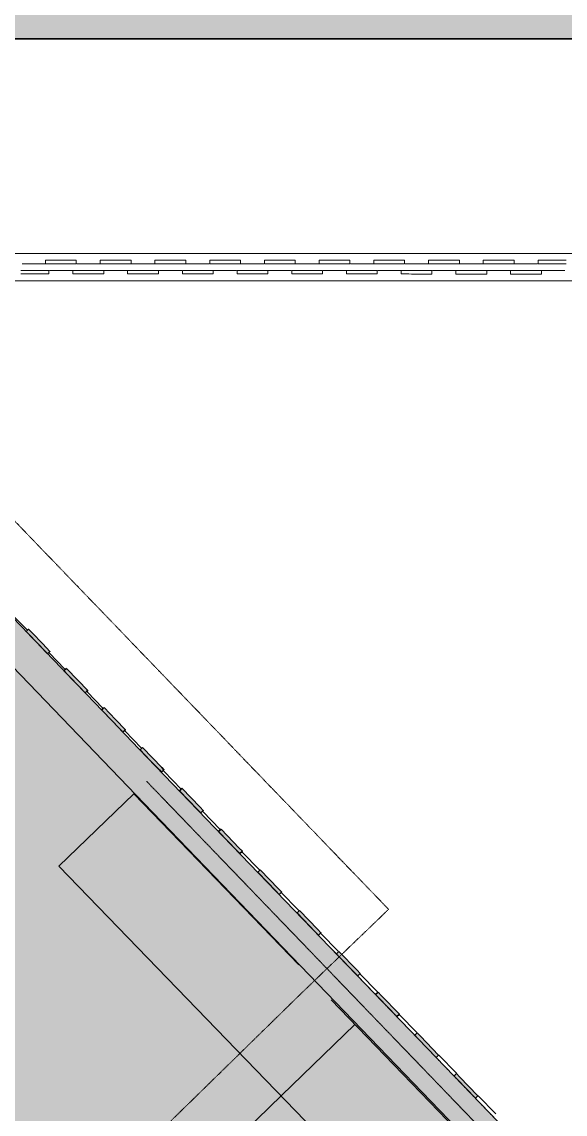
# Model space of a CAD drawing. Header units: millimetres. Extents: x -100577 to 287200, y -212120 to 238461.
# Drawn here: x 64519 to 66902, y 52191 to 56981 of the extents above; entities that cross this region are included whole.
import ezdxf

# ---------------------------------------------------------------- set-up
doc = ezdxf.new("R2010")
doc.units = ezdxf.units.MM
for name, pattern in [('DASHDOT', [3.556, 2.54, -0.508, 0, -0.508]), ('DASHED', [1.524, 1.27, -0.254]), ('PHANTOM', [6.35, 3.175, -0.635, 0.635, -0.635, 0.635, -0.635])]:
    doc.linetypes.add(name, pattern=pattern)
for name, color, linetype, lineweight in [('01_切断（構造・壁）', 7, 'Continuous', 35), ('06_部屋の色', 8, 'Continuous', 0), ('10_見えがかり', 7, 'Continuous', 13), ('11_見えがかり（家具）', 8, 'Continuous', 9), ('13_見えがかり（窓台・隠れた窓）', 7, 'DASHED', 9), ('20_上部（屋根の外形・梁）', 8, 'PHANTOM', 9), ('30_敷地・外構', 8, 'Continuous', 9), ('40_通り芯', 1, 'DASHDOT', 9), ('50_寸法', 3, 'Continuous', 9)]:
    doc.layers.add(name, color=color, linetype=linetype, lineweight=lineweight)

msp = doc.modelspace()

# ---------------------------------------------------------------- hatches: boundary and pattern name
at = {"layer": '01_切断（構造・壁）'}
for points in [[(63553.2, 55271.1), (63681.7, 55172.7), (63686.4, 55169.1), (63712.7, 55144.4), (63844.8, 55020.4), (63913.4, 54955.9), (64368.6, 54483.3), (64945.6, 53884.2), (64974.5, 53854.1), (65033.2, 53793.2), (65403, 53409.2), (66765, 51994.9), (66833.8, 51923.5), (67049.1, 51699.9), (67258.3, 51482.7), (67259, 51481.9), (67259.4, 51481.5), (67308, 51431.1), (67308, 51431.1), (67308, 51431.1), (67313.1, 51425.8), (67373.9, 51362.7), (67437.6, 51296.5), (67437.6, 51296.5), (67444.8, 51289.1), (68301.2, 52101.8), (68855.9, 52628.2), (69055.2, 52817.4), (69542.1, 53279.4), (69624.5, 53357.6), (69691.5, 53419.4), (69707.9, 53434.5), (70717.6, 54365), (70960, 54588.4), (70962.5, 54590.7), (70965.9, 54593.9), (71564.8, 55145.8), (71834.2, 55394.1), (71874.1, 55350.7), (71935.9, 55283.8), (71548.5, 54926.8), (71067.9, 54483.9), (71061.9, 54478.3), (71061.9, 54478.3), (71061.9, 54478.3), (69809.7, 53324.4), (69793.5, 53309.4), (69726.9, 53248.1), (69690.8, 53213.8), (69645.1, 53170.4), (68959, 52519.3), (68602.8, 52181.3), (68404.6, 51993.2), (67548.8, 51181), (66968.7, 50614.1), (66704.9, 50356.3), (66553.8, 50208.7), (65401.1, 49082.2), (65286.2, 48966.6), (65213.2, 48893.2), (65162.6, 48842.3), (65119.3, 48798.7), (65111.9, 48806.1), (65048.4, 48869.2), (65013, 48904.4), (65107.1, 48999.2), (65206, 49098.7), (65295.4, 49188.7), (66534.5, 50399.5), (66600.2, 50463.7), (67337.5, 51184.2), (67205.2, 51321.6), (67057.4, 51475.1), (66956.7, 51579.6), (66896.3, 51521), (66884.3, 51509.3), (66848.1, 51474.1), (66773.7, 51551.2), (66743.9, 51582), (66775, 51612.2), (66829.7, 51665.4), (66834.3, 51669.9), (66852.6, 51687.7), (66618.8, 51930.5), (66618.4, 51930.9), (65093.8, 53514), (65092.1, 53515.8), (64368.4, 54267.2), (64261.4, 54378.4), (63970.1, 54680.8), (63808, 54849.1), (63674, 54974.9), (63607.9, 55037), (63589.2, 55054.6), (63420.8, 55183.5), (63353.9, 55234.8), (63175.7, 55344.8), (63101.7, 55390.4), (62915.5, 55481), (62886.7, 55495), (62835.2, 55520), (62642.6, 55590.7), (62595.6, 55608), (62557, 55622.2), (62359.9, 55672.8), (62269.9, 55695.9), (62127.5, 55717.5), (62070, 55726.3), (62047.5, 55729.7), (61976.9, 55740.4), (61773.1, 55750.7), (61762.6, 55751.3), (61719.9, 55753.4), (61702.2, 55754.3), (61677.1, 55755.6), (61584.3, 55755.6), (61545.1, 55755.6), (61519.7, 55755.6), (61505, 55755.6), (60671.2, 55755.7), (60650.6, 55755.7), (59535.7, 55755.9), (59459.2, 55755.9), (59287.5, 55755.9), (59145.4, 55755.9), (58471.8, 55756), (58471.8, 55756), (58471.8, 55756), (58471.9, 55906), (60076.4, 55905.8), (60652, 55905.7), (61325.1, 55905.6), (61506.3, 55905.6), (61508.7, 55905.6), (61547, 55905.6), (61639.3, 55905.6), (61680.9, 55905.6), (61681.9, 55905.5), (61681.9, 55905.5), (61820.8, 55898.5), (61824.5, 55898.3), (61940.2, 55892.5), (61992, 55889.9), (62134.1, 55868.3), (62198.1, 55858.5), (62299.9, 55843.1), (62434.2, 55808.6), (62439.1, 55807.3), (62450.9, 55804.3), (62601.6, 55765.6), (62684.5, 55735.1), (62736.5, 55716), (62890.1, 55659.6), (62893.9, 55658.2), (62893.9, 55658.2), (62893.9, 55658.2), (62901.6, 55654.5), (63023.2, 55595.4), (63130.8, 55543), (63174.1, 55522), (63296.4, 55446.5), (63439.1, 55358.5), (63486.3, 55322.3)], [(64610.8, 54253.5), (64642.8, 54220.3), (64637.8, 54215.5), (64632, 54209.9), (64600, 54243.1), (64585.9, 54257.8), (64566.7, 54277.8), (64538.3, 54307.2), (64545.9, 54314.4), (64549.2, 54317.6), (64577.5, 54288.2), (64596.7, 54268.2)], [(64714.7, 54145.7), (64765.1, 54093.3), (64808.3, 54048.4), (64803.3, 54043.6), (64797.5, 54038), (64754.3, 54082.9), (64703.9, 54135.3), (64708.8, 54140.1)], [(64880.2, 53973.8), (64930.6, 53921.4), (64973.8, 53876.6), (64968.8, 53871.8), (64963, 53866.2), (64919.8, 53911), (64869.4, 53963.4), (64874.4, 53968.2)], [(65049, 53798.5), (65092.2, 53753.6), (65133.3, 53711), (65142.6, 53701.3), (65141.1, 53699.7), (65131.8, 53690.9), (65122.5, 53700.6), (65081.4, 53743.2), (65038.2, 53788.1), (65043.2, 53792.9)], [(65221.1, 53619.8), (65301, 53536.8), (65314.8, 53522.5), (65313.2, 53521), (65303.9, 53512.1), (65290.2, 53526.4), (65210.3, 53609.4), (65211.9, 53610.9)], [(65393.2, 53441.1), (65473.2, 53358), (65486.9, 53343.8), (65485.3, 53342.3), (65476.1, 53333.4), (65462.4, 53347.6), (65382.4, 53430.7), (65384, 53432.2)], [(65565.3, 53262.3), (65645.3, 53179.3), (65659, 53165.1), (65657.4, 53163.6), (65648.2, 53154.7), (65634.5, 53168.9), (65554.5, 53251.9), (65556.1, 53253.5)], [(65737.4, 53083.6), (65817.4, 53000.6), (65831.1, 52986.4), (65829.5, 52984.8), (65820.3, 52976), (65806.6, 52990.2), (65726.6, 53073.2), (65728.2, 53074.7)], [(65909.5, 52904.9), (65989.5, 52821.9), (66003.2, 52807.6), (66001.6, 52806.1), (65992.4, 52797.2), (65978.7, 52811.5), (65898.7, 52894.5), (65900.3, 52896)], [(66081.7, 52726.2), (66095.4, 52711.9), (66175.3, 52628.9), (66173.7, 52627.4), (66164.5, 52618.5), (66084.6, 52701.5), (66070.8, 52715.8), (66072.4, 52717.3)], [(66253.8, 52547.4), (66267.5, 52533.2), (66347.4, 52450.2), (66345.8, 52448.7), (66336.6, 52439.8), (66256.7, 52522.8), (66243, 52537), (66244.5, 52538.6)], [(66425.9, 52368.7), (66439.6, 52354.5), (66519.5, 52271.5), (66517.9, 52270), (66508.7, 52261.1), (66428.8, 52344.1), (66415.1, 52358.3), (66416.6, 52359.8)]]:
    msp.add_hatch(color=7, dxfattribs=at).paths.add_polyline_path(points)
at = {"layer": '06_部屋の色', "true_color": 0xf6e3a4}
h = msp.add_hatch(color=8, dxfattribs=at)
h.paths.add_polyline_path([(44177.4, 42081.2), (44516.1, 42484.9), (44856, 42887.9), (43127.9, 44348.7), (46290.4, 48988.5), (46486.8, 49276.7), (46378.3, 49373.6), (46372.4, 49378.8), (46552.4, 49642.9), (46666.6, 49540.6), (46851.1, 49811.2), (46742.8, 49908.5), (46737, 49913.7), (46917.2, 50178), (47031.1, 50075.3), (47065.3, 50125.4), (47096.3, 50171), (48311.4, 51953.7), (48204.1, 52052.4), (48198.3, 52057.7), (48379.1, 52322.9), (48484.7, 52225.4), (48492, 52218.7), (48677.3, 52490.5), (48570.2, 52589.5), (48564.4, 52594.8), (48745.3, 52860.2), (48858, 52755.7), (48877.7, 52784.5), (49516.4, 53721.7), (49545.5, 53764.2), (49641.3, 53895.5), (49655.2, 53914.6), (49660, 53920.3), (49764.5, 54045.6), (49774.9, 54058.2), (49843.4, 54136.5), (49845.5, 54138.9), (49907.4, 54248.7), (49909.2, 54251.8), (49909.2, 54251.9), (49911.5, 54255.5), (50062, 54494.7), (50064.5, 54498), (50235.1, 54718.9), (50238, 54721.9), (50429, 54925.4), (50432.2, 54928.2), (50641.8, 55112.4), (50645.2, 55114.8), (50871.6, 55278.1), (50873.4, 55279.1), (51080.1, 55399.8), (51116.2, 55420.9), (51333.5, 55521.2), (51373.4, 55539.6), (51599.3, 55618.6), (51640.8, 55633.1), (51873.2, 55690), (51915.9, 55700.5), (52152.7, 55734.8), (52195.5, 55741), (52196.3, 55741.1), (52200.5, 55741.3), (52482.9, 55754.9), (52538.6, 55754.9), (54873.8, 55754.5), (54873.9, 55903), (54873.9, 55906.5), (58469.9, 55906), (58469.8, 55759.5), (58469.8, 55754), (58509.8, 55754), (58521.4, 55754), (61629.2, 55753.6), (61669.1, 55753.6), (61671, 55753.6), (61677.1, 55753.6), (61679, 55753.5), (61681, 55753.4), (61681.5, 55753.3), (61976.7, 55738.5), (61981, 55737.8), (62269.5, 55693.9), (62273.6, 55692.9), (62556.4, 55620.2), (62560.3, 55618.8), (62834.4, 55518.2), (62838, 55516.4), (63100.7, 55388.7), (63104.1, 55386.6), (63352.8, 55233.1), (63355.8, 55230.8), (63587.9, 55053.1), (63588.7, 55052.3), (63800.4, 54853.6), (63806.6, 54847.7), (63827.7, 54825.8), (63832.7, 54820.5), (63876.8, 54774.8), (64047.5, 54597.6), (66483.2, 52068.4), (66802.3, 51737.1), (66836.9, 51701.1), (66849.8, 51687.7), (66847.6, 51685.6), (66741.1, 51582.1), (66843.2, 51476.3), (66846.7, 51472.7), (66760.5, 51389), (66251.5, 50899.2), (66199.2, 50847.7), (66099.9, 50949.6), (66093.1, 50956.5), (66089.5, 50953), (66089.4, 50952.8), (66088.7, 50952.1), (66085.5, 50949), (65798.8, 50666.6), (65457.1, 50334.7), (65455.7, 50333.3), (65449.7, 50327.5), (64959, 49839.6), (64948.4, 49829), (64514.9, 49402), (64619.1, 49297.4), (64622.1, 49294.3), (64558.2, 49231.4), (64209.6, 48880), (63858.6, 48530.9), (63374.6, 48038.3), (63209.4, 47871.8), (63101.2, 47978.5), (62757.4, 47631.8), (62751.2, 47625.4), (62569.8, 47438.2), (62674.8, 47335.4), (62678.4, 47331.9), (62526.4, 47175.2), (62186.8, 46829.4), (61698.6, 46321.1), (61217.9, 45825.1), (60870.4, 45458.4), (60798.3, 45383.3), (60693.2, 45483.3), (60688.2, 45488.1), (60476.6, 45267.7), (60583.2, 45166.4), (60586.9, 45163), (60534.7, 45108.7), (60052.5, 44594.7), (59577.6, 44093.2), (59351.3, 43848.7), (59245.2, 43947.7), (59240.1, 43952.5), (59127.1, 43830.4), (59123.3, 43826.3), (58798.2, 43479.6), (58793.4, 43474.5), (58791.1, 43472.1), (58786.7, 43467.3), (58785.4, 43465.8), (58328.3, 42967.2), (58324.2, 42962.6), (57843.8, 42443.3), (57833.4, 42432.1), (57526.4, 42092.4), (57519.7, 42085.1), (57178.2, 41712.2), (56717.9, 41198.3), (56709.1, 41188.4), (56708.9, 41188.2), (56707.9, 41187.1), (56250, 40680.5), (56244.5, 40674.4), (55927.7, 40316), (55923, 40310.6), (55590.5, 39939.1), (55585.5, 39933.5), (55128.5, 39411.1), (55121.6, 39403.3), (54664.1, 38885.3), (54492.8, 38686.8), (54605.6, 38588.5), (54607.4, 38587), (54461.8, 38418.2), (54129.2, 38037.8), (53671.3, 37502), (53220.2, 36979.1), (52907.7, 36608.5), (52646.1, 36302.3), (51656.5, 37138.8), (51347.2, 37400.2), (51845.2, 37987.1), (52358.5, 38587.4), (52860.8, 39170.5), (53365.4, 39751.7), (50500.3, 42248), (49986.6, 41656.2), (49475, 41062.4), (48965.7, 40466.8), (48445.3, 39853.7), (48405.3, 39806.3), (50696.8, 37870.2), (50245.1, 37333.6), (49756.1, 36748.6), (49431.2, 36357.7), (48949, 35773.6), (48946.5, 35772), (48943.2, 35772.2), (43003.2, 40658.3), (43001.4, 40661.7), (43002.5, 40665.4), (43671, 41474)])
h.paths.add_polyline_path([(59417.2, 48399.8), (59346.9, 48477.5), (59271.8, 48550.4), (59192, 48618.2), (59108, 48680.7), (59020, 48737.5), (58928.6, 48788.5), (58834, 48833.3), (58736.6, 48871.9), (58637, 48904.1), (58535.4, 48929.6), (58432.5, 48948.5), (58328.5, 48960.5), (58223.9, 48965.8), (58119.2, 48964.2), (58014.9, 48955.8), (57911.3, 48940.5), (57808.9, 48918.5), (57708.2, 48889.9), (57609.6, 48854.7), (57513.5, 48813.2), (57420.3, 48765.4), (57330.4, 48711.7), (57244.3, 48652.2), (57162.2, 48587.2), (57084.5, 48517), (57011.6, 48441.8), (56943.8, 48362.1), (56881.3, 48278), (56824.5, 48190.1), (56773.6, 48098.7), (56728.7, 48004), (56690.1, 47906.7), (56658, 47807.1), (56632.4, 47705.5), (56613.6, 47602.6), (56601.5, 47498.5), (56596.2, 47393.9), (56597.8, 47289.3), (56606.3, 47184.9), (56621.5, 47081.3), (56643.5, 46978.9), (56672.1, 46878.3), (56707.3, 46779.6), (56748.9, 46683.5), (56796.6, 46590.4), (56850.3, 46500.5), (56909.8, 46414.3), (56974.8, 46332.3), (57045, 46254.6), (57120.2, 46181.7), (57199.9, 46113.9), (57284, 46051.4), (57371.9, 45994.6), (57463.4, 45943.6), (57558, 45898.7), (57655.3, 45860.2), (57754.9, 45828), (57856.5, 45802.5), (57959.5, 45783.6), (58063.5, 45771.5), (58168.1, 45766.3), (58272.8, 45767.9), (58377.1, 45776.3), (58480.7, 45791.6), (58583, 45813.6), (58683.7, 45842.2), (58782.4, 45877.4), (58878.5, 45918.9), (58971.7, 45966.6), (59061.5, 46020.4), (59147.7, 46079.9), (59229.8, 46144.9), (59307.4, 46215.1), (59380.3, 46290.2), (59448.1, 46370), (59510.6, 46454.1), (59567.4, 46542), (59618.4, 46633.4), (59663.3, 46728.1), (59701.9, 46825.4), (59734, 46925), (59759.5, 47026.6), (59778.4, 47129.5), (59790.5, 47233.5), (59795.7, 47338.1), (59794.1, 47442.8), (59785.7, 47547.1), (59770.4, 47650.8), (59748.4, 47753.1), (59719.8, 47853.8), (59684.6, 47952.5), (59643.1, 48048.6), (59595.4, 48141.7), (59541.6, 48231.6), (59482.1, 48317.8)], flags=0)
at = {"layer": '30_敷地・外構'}
msp.add_hatch(color=8, dxfattribs=at).paths.add_polyline_path([(203769.5, 214442.2), (243429.9, 177722.4), (287200.4, 133010.5), (281793.1, -51921.2), (240885.5, -149400.6), (236609.7, -153248.5), (133667.7, -201676.7), (129226.2, -203199.9), (92493.3, -208828.8), (80788.6, -210334.9), (60527.7, -212120.5), (29239.6, -207578.6), (4133.8, -203331.5), (-18461.2, -198214.2), (-25999.5, -196278.4), (-94563.8, -156949.3), (-100576.7, -152008.9), (-15558.2, -27276.9), (128293.3, -27285.8), (128295.1, 900.2), (83295.1, 903), (83298.1, 56905.6), (50292.3, 56910.4), (20297, 12903.7), (20297.7, 906.9), (3652.8, 907.9), (165570.8, 238460.5)])
h = msp.add_hatch(color=8, dxfattribs=at)
h.paths.add_polyline_path([(70281.8, 69207.8), (73677.5, 71131.7), (76317.4, 70450.3), (93200.2, 82501.8), (103770.8, 90730.6), (105767.7, 92615), (106777, 92003.9), (118469.6, 107201.5), (129043.6, 119707.7), (151078.7, 145305.3), (166376.8, 164634), (171338.8, 170679.3), (187221.6, 191433.9), (198287.1, 205505.8), (198077.8, 207155.4), (198176.7, 210842.5), (200714.4, 210456.7), (204131.2, 206946.8), (209555.7, 200562), (211125.9, 198648.5), (212482.5, 197237.2), (214840.2, 195221.2), (221884.4, 189362.5), (224837.6, 186553.4), (231278.8, 180241.4), (233222.4, 178925.4), (234262.7, 178289.6), (238252.8, 175499.1), (239941, 174138.4), (238463.9, 171833.7), (214169.7, 143331.8), (209158, 139970.9), (184287.9, 106391.7), (183978.8, 101792.3), (187006.4, 98885.9), (183025.8, 93881.7), (165710.5, 106977.9), (169773.7, 111251.6), (174631.2, 107898.8), (178916.9, 108657.7), (203772.1, 141800.6), (210006.1, 145862.8), (226838.7, 165530.3), (229045.1, 168159.5), (228926.8, 173574.7), (225566, 172051.7), (219062, 168983.4), (203917.8, 160610.9), (202180.3, 160000.3), (200038.9, 159685.2), (197646.8, 159569.2), (191232.4, 159713.7), (183101.3, 159306.8), (180096, 159014.2), (168070.4, 160234.9), (162297.1, 151659), (173068.1, 147576.7), (172195.8, 145262.2), (160705.7, 149610.5), (132461.2, 116785.1), (121949.3, 104357), (112882.8, 92798.2), (110861.5, 90176.8), (104210.4, 83405.4), (97491.3, 77480.3), (91406.2, 72673.6), (81313, 65672.4), (81913.6, 64348.8), (188764.9, 67868.7), (246788.5, 67840.1), (246782.4, 63340.4), (205026.1, 63372.3), (201917.6, 60299.6), (196541.2, 60910.6), (193812.1, 63375.4), (188843, 63378.7), (126859.9, 61341.1), (83292.6, 59800.2), (83292.1, 56905.6), (50292.3, 56910.4), (20297, 12903.7), (20297, 12688.5), (15590.7, 3142.9), (14531.9, 521.6), (14417.8, -2475.5), (17720, -43184.1), (25175.2, -42918.5), (79835.2, -42007), (146150.7, -40578.9), (241235.5, -38178.8), (246311.2, -38102.7), (247627, -49076.9), (261713.2, -83458.2), (157801.7, -94080.4), (165058.9, -133727.2), (125695.1, -141051.4), (124858.5, -140143.1), (118887.5, -141940.9), (123034.3, -155932.7), (127770.8, -172228.3), (146551, -170016.7), (170292.1, -167511), (174821.9, -166335.5), (176248.1, -172157.3), (171364.9, -173432), (147215.1, -175970), (104092.5, -181701.7), (47870.9, -189957.7), (8834.5, -196640), (5104.1, -198423.7), (4305.2, -197393.1), (3768, -190337.6), (6822.6, -189843.8), (32763, -185393.7), (35342.7, -181411.3), (31434.2, -162225.7), (28768.7, -160898.3), (-9297.6, -166488.1), (-10932.9, -168206.2), (-6545.2, -190414.5), (-10493.4, -191063.3), (-16165.6, -162327.1), (-26790.2, -120042.4), (-7087.1, -114417.5), (18234.2, -108159), (19923.5, -105794.1), (14653.4, -79966.8), (13290.8, -79523.1), (-25792.5, -92480.8), (-55264.6, -101098.3), (-56830.6, -103919.1), (-41581.5, -164299.3), (-39301.9, -166240.5), (-28152.8, -163917.1), (-27140.8, -168806), (-41869.2, -171871.6), (-45676.2, -172875.7), (-47156.1, -168100.7), (-45926.7, -165398.6), (-61931.1, -102077.8), (-67560.2, -103569.8), (-63454.4, -97546.1), (-48680.2, -93970.1), (-27190.9, -87692.8), (-10339.7, -82620.1), (13576, -74692.3), (11129, -62712.5), (4851.7, -55163.2), (-7349.7, -55898.5), (-35297.5, -58584.6), (-37037.7, -58789.7), (-28960.4, -46939.4), (-8207.5, -44935.7), (7055.9, -44015.2), (3105.4, -3032.2), (840.6, -3217.9), (7522.9, 6585.8), (10187.5, 6878.3), (11706.4, 9732.8), (14901.5, 15113.4), (16646.9, 17889.1), (22187.6, 25269.1), (30756.1, 36198.6), (31077.5, 37245.9), (31975.8, 38563.7), (31567.5, 38842), (31588.6, 38910.6), (30327, 40042.1), (49726.1, 68502.9)])
h.paths.add_polyline_path([(249686.5, -79169.6), (252259.2, -74874.4), (242638.1, -51401.1), (239775.7, -49213.7), (181560.6, -50672.4), (180361.5, -51600.4), (186760.2, -82836), (189879.9, -85279.1)], flags=0)
h.paths.add_polyline_path([(122432.1, -172857.2), (117492, -157794.3), (113402.4, -143592.4), (102608.5, -146842.3), (107948.6, -173032.7), (109906.3, -174334.1)], flags=0)
h.paths.add_polyline_path([(102996.6, -140548.1), (124602.2, -135154.1), (156696.1, -129184.4), (157833, -127530), (155666.1, -115696.7), (153986.3, -115089.9), (100253.9, -125531.9), (98537.9, -126917.3), (100981.6, -138868.5)], flags=0)
h.paths.add_polyline_path([(181053.6, -86178), (182290.1, -83401.5), (175965.9, -52507), (173537.3, -50882.1), (151095.8, -51446.1), (149631.6, -53415.5), (155735.4, -84812.1), (159727.9, -88358.6)], flags=0)
h.paths.add_polyline_path([(99494.3, -121610.6), (153219.1, -111162.3), (154578.8, -109774.6), (152277.1, -97194.9), (149896.3, -96119.8), (96586.6, -107524.3), (94891.3, -109028.4), (97241.7, -120535.1)], flags=0)
h.paths.add_polyline_path([(75896.9, -176990.2), (78241.8, -179443.5), (101889, -175966.4), (103551.3, -173924.8), (87363.8, -94627.4), (84319.8, -93101.1), (61964.6, -97605.5), (60072.8, -99694.4), (67162.3, -133433.2)], flags=0)
h.paths.add_polyline_path([(95750.4, -103618.9), (148859.4, -92258.5), (150733.9, -89644.7), (148254.3, -79377.5), (145045.1, -77400.2), (93521.8, -88309.4), (91195.7, -90896.2), (93506.5, -102243.3)], flags=0)
h.paths.add_polyline_path([(43382.8, -180823.1), (48031.7, -183881.9), (70055.1, -180646.6), (71981.9, -177742.1), (63245.7, -134234.7), (56561.5, -102428.6), (52408.1, -99533.9), (29809, -104087.4), (28183.3, -106324.1)], flags=0)
h.paths.add_polyline_path([(89321.7, -81754.1), (91291.1, -82655.5), (145232, -71228.9), (146664.1, -69541), (143754.5, -54561.9), (140927.6, -51686.8), (84918.2, -52894.1), (83660.4, -53992.7)], flags=0)
h.paths.add_polyline_path([(26104.8, -96137.2), (28626.9, -98207.3), (83131.5, -87228.8), (85408.9, -85024.9), (82982.7, -73164.2), (80491.6, -71617.5), (25091, -79979.4), (23284.3, -82315)], flags=0)
h.paths.add_polyline_path([(8662.3, -116696.7), (16955.9, -155943.6), (19718.1, -157181.6), (28042.5, -155955.5), (29652, -153514.1), (21590.4, -113992.6), (19195.1, -112036.1), (11433.2, -113952.7)], flags=0)
h.paths.add_polyline_path([(-14901.1, -146868.3), (-13246.6, -153270), (-11595.5, -160014.5), (-10030.9, -161553.2), (11082.9, -158450), (13057.8, -154408.2), (5242.1, -117420.3), (2042.8, -116282), (-6056.4, -118286.7), (-18134.3, -121726.9), (-20359.4, -125135)], flags=0)
h.paths.add_polyline_path([(21655.5, -74325.8), (23826.9, -76129.8), (79893, -67670.8), (81368.1, -65237.5), (79190.5, -54559.2), (77563.5, -53034.8), (26041.5, -53901.6), (19126.3, -61936.4)], flags=0)
h.paths.add_polyline_path([(189980.9, 189290.1), (174073.1, 168504.1), (169859.1, 162049), (180101.3, 161022.9), (182960.3, 161291.7), (191203.4, 161711.3), (197625.7, 161560.6), (199848, 161671.4), (201703.1, 161946.9), (203092.1, 162439.7), (218116.6, 170741.8), (225532, 174554.4), (228861.8, 176201.2), (228827.8, 177751.9), (222409.3, 184045.9), (219560.9, 186746.1), (212587, 192548.9), (210073, 194689.2), (208505.3, 196332.2), (206877.2, 198317.3), (203662.6, 202101.3), (200069.2, 202133.5)], flags=0)
h.paths.add_polyline_path([(11098.7, -3879.5), (11053.3, -3474.8), (10631.2, -2734.1), (9456.7, -2857.9), (9312.6, -4172.2), (12771.6, -42208.1), (13096.5, -42585.8), (13413.3, -42769.7), (14294.3, -42685.8), (14446.4, -42063.9)], flags=0)
at = {"layer": '50_寸法'}
msp.add_hatch(color=7, dxfattribs=at).paths.add_polyline_path([(66015.5, 52556.7), (66009.4, 52550.3), (66002.1, 52545.3), (65994, 52541.8), (65985.4, 52540), (65976.6, 52539.8), (65967.9, 52541.4), (65959.7, 52544.7), (65952.3, 52549.5), (65946, 52555.6), (65941, 52562.9), (65937.5, 52571), (65935.6, 52579.6), (65935.5, 52588.4), (65937.1, 52597.1), (65940.3, 52605.3), (65945.1, 52612.7), (65951.2, 52619), (65958.5, 52624), (65966.6, 52627.5), (65975.2, 52629.4), (65984, 52629.5), (65992.7, 52627.9), (66000.9, 52624.7), (66008.3, 52619.9), (66014.7, 52613.8), (66019.7, 52606.5), (66023.2, 52598.4), (66025, 52589.8), (66025.2, 52581), (66023.6, 52572.3), (66020.3, 52564.1)])

# ---------------------------------------------------------------- linework, layer by layer
at = {"layer": '01_切断（構造・壁）'}
for points in [[(63553.2, 55271.1), (63681.7, 55172.7), (63686.4, 55169.1), (63712.7, 55144.4), (63844.8, 55020.4), (63913.4, 54955.9), (64368.6, 54483.3), (64945.6, 53884.2), (64974.5, 53854.1), (65033.2, 53793.2), (65403, 53409.2), (66765, 51994.9)], [(64610.8, 54253.5), (64642.8, 54220.3), (64637.8, 54215.5), (64632, 54209.9), (64600, 54243.1), (64585.9, 54257.8), (64566.7, 54277.8), (64538.3, 54307.2), (64545.9, 54314.4), (64549.2, 54317.6), (64577.5, 54288.2), (64596.7, 54268.2), (64610.8, 54253.5)], [(66618.4, 51930.9), (65093.8, 53514), (65092.1, 53515.8), (64368.4, 54267.2)], [(64714.7, 54145.7), (64765.1, 54093.3), (64808.3, 54048.4), (64803.3, 54043.6), (64797.5, 54038), (64754.3, 54082.9), (64703.9, 54135.3), (64708.8, 54140.1), (64714.7, 54145.7)], [(64880.2, 53973.8), (64930.6, 53921.4), (64973.8, 53876.6), (64968.8, 53871.8), (64963, 53866.2), (64919.8, 53911), (64869.4, 53963.4), (64874.4, 53968.2), (64880.2, 53973.8)], [(65049, 53798.5), (65092.2, 53753.6), (65133.3, 53711), (65142.6, 53701.3), (65141.1, 53699.7), (65131.8, 53690.9), (65122.5, 53700.6), (65081.4, 53743.2), (65038.2, 53788.1), (65043.2, 53792.9), (65049, 53798.5)], [(65221.1, 53619.8), (65301, 53536.8), (65314.8, 53522.5), (65313.2, 53521), (65303.9, 53512.1), (65290.2, 53526.4), (65210.3, 53609.4), (65211.9, 53610.9), (65221.1, 53619.8)], [(65393.2, 53441.1), (65473.2, 53358), (65486.9, 53343.8), (65485.3, 53342.3), (65476.1, 53333.4), (65462.4, 53347.6), (65382.4, 53430.7), (65384, 53432.2), (65393.2, 53441.1)], [(65565.3, 53262.3), (65645.3, 53179.3), (65659, 53165.1), (65657.4, 53163.6), (65648.2, 53154.7), (65634.5, 53168.9), (65554.5, 53251.9), (65556.1, 53253.5), (65565.3, 53262.3)], [(65737.4, 53083.6), (65817.4, 53000.6), (65831.1, 52986.4), (65829.5, 52984.8), (65820.3, 52976), (65806.6, 52990.2), (65726.6, 53073.2), (65728.2, 53074.7), (65737.4, 53083.6)], [(65909.5, 52904.9), (65989.5, 52821.9), (66003.2, 52807.6), (66001.6, 52806.1), (65992.4, 52797.2), (65978.7, 52811.5), (65898.7, 52894.5), (65900.3, 52896), (65909.5, 52904.9)], [(66081.7, 52726.2), (66095.4, 52711.9), (66175.3, 52628.9), (66173.7, 52627.4), (66164.5, 52618.5), (66084.6, 52701.5), (66070.8, 52715.8), (66072.4, 52717.3), (66081.7, 52726.2)], [(66253.8, 52547.4), (66267.5, 52533.2), (66347.4, 52450.2), (66345.8, 52448.7), (66336.6, 52439.8), (66256.7, 52522.8), (66243, 52537), (66244.5, 52538.6), (66253.8, 52547.4)], [(66425.9, 52368.7), (66439.6, 52354.5), (66519.5, 52271.5), (66517.9, 52270), (66508.7, 52261.1), (66428.8, 52344.1), (66415.1, 52358.3), (66416.6, 52359.8), (66425.9, 52368.7)]]:
    msp.add_lwpolyline(points, dxfattribs=at)
at = {"layer": '10_見えがかり'}
for points in [[(61698.2, 56279), (61698.2, 56357.4), (61698.2, 56514), (61698.2, 56670.7), (61698.2, 56749), (61698.2, 56827.4), (61698.2, 56905.7), (62467.9, 56905.6), (63237.5, 56905.5), (64007.2, 56905.4), (64776.8, 56905.3), (65546.4, 56905.1), (66316.1, 56905), (67085.7, 56904.9)], [(67085.6, 55964.9), (66315.9, 55965), (65546.3, 55965.1), (64776.7, 55965.3), (64007, 55965.4), (63237.4, 55965.5), (62467.7, 55965.6), (61698.1, 55965.7), (61698.1, 56200.7), (61698.2, 56279)], [(64520.3, 55920.3), (64621.3, 55920.3)], [(64623.3, 55927.8), (64623.3, 55929), (64623.3, 55932.8), (64623.3, 55934), (64623.3, 55935.3), (64634.6, 55935.3), (64657.1, 55935.3), (64668.3, 55935.3), (64679.6, 55935.3), (64690.8, 55935.3), (64713.3, 55935.3), (64724.6, 55935.3), (64735.8, 55935.3), (64747.1, 55935.3), (64758.3, 55935.3), (64758.3, 55934), (64758.3, 55931.5), (64758.3, 55929), (64758.3, 55927.8), (64758.3, 55926.5), (64758.3, 55925.3), (64758.3, 55924), (64758.3, 55922.8), (64758.3, 55920.3), (64747.1, 55920.3), (64735.8, 55920.3), (64724.6, 55920.3), (64713.3, 55920.3), (64702.1, 55920.3), (64690.8, 55920.3), (64679.6, 55920.3), (64668.3, 55920.3), (64657.1, 55920.3), (64645.8, 55920.3), (64634.6, 55920.3), (64623.3, 55920.3), (64623.3, 55921.5), (64623.3, 55922.8), (64623.3, 55924), (64623.3, 55925.3), (64623.3, 55926.5), (64623.3, 55927.8)], [(64760.3, 55920.3), (64813.3, 55920.3), (64861.3, 55920.2)], [(64863.3, 55930.2), (64863.3, 55931.5), (64863.3, 55932.7), (64863.3, 55934), (64863.3, 55935.2), (64874.6, 55935.2), (64885.8, 55935.2), (64897.1, 55935.2), (64908.3, 55935.2), (64919.6, 55935.2), (64953.3, 55935.2), (64964.6, 55935.2), (64975.8, 55935.2), (64987.1, 55935.2), (64998.3, 55935.2), (64998.3, 55934), (64998.3, 55932.7), (64998.3, 55929), (64998.3, 55926.5), (64998.3, 55924), (64998.3, 55922.7), (64998.3, 55921.5), (64998.3, 55920.2), (64987.1, 55920.2), (64975.8, 55920.2), (64964.6, 55920.2), (64953.3, 55920.2), (64942.1, 55920.2), (64930.8, 55920.2), (64919.6, 55920.2), (64908.3, 55920.2), (64897.1, 55920.2), (64885.8, 55920.2), (64874.6, 55920.2), (64863.3, 55920.2), (64863.3, 55921.5), (64863.3, 55922.7), (64863.3, 55924), (64863.3, 55925.2), (64863.3, 55930.2)], [(65000.3, 55920.2), (65101.3, 55920.2)], [(65103.3, 55929), (65103.3, 55930.2), (65103.3, 55931.5), (65103.3, 55932.7), (65103.3, 55935.2), (65125.8, 55935.2), (65148.3, 55935.2), (65170.8, 55935.2), (65182.1, 55935.2), (65204.6, 55935.2), (65227.1, 55935.2), (65238.3, 55935.2), (65238.3, 55933.9), (65238.3, 55932.7), (65238.3, 55930.2), (65238.3, 55928.9), (65238.3, 55925.2), (65238.3, 55923.9), (65238.3, 55921.4), (65238.3, 55920.2), (65215.8, 55920.2), (65193.3, 55920.2), (65182.1, 55920.2), (65170.8, 55920.2), (65159.6, 55920.2), (65148.3, 55920.2), (65137.1, 55920.2), (65125.8, 55920.2), (65114.6, 55920.2), (65103.3, 55920.2), (65103.3, 55924), (65103.3, 55925.2), (65103.3, 55929)], [(65240.3, 55920.2), (65341.3, 55920.2)], [(65343.3, 55920.2), (65343.3, 55922.7), (65343.3, 55935.2), (65354.6, 55935.2), (65377.1, 55935.2), (65388.3, 55935.2), (65410.8, 55935.2), (65433.3, 55935.2), (65455.8, 55935.2), (65478.3, 55935.2), (65478.3, 55932.7), (65478.3, 55931.4), (65478.3, 55928.9), (65478.3, 55927.7), (65478.3, 55923.9), (65478.3, 55922.7), (65478.3, 55921.4), (65478.3, 55920.2), (65467.1, 55920.2), (65455.8, 55920.2), (65433.3, 55920.2), (65410.8, 55920.2), (65399.6, 55920.2), (65388.3, 55920.2), (65377.1, 55920.2), (65365.8, 55920.2), (65354.6, 55920.2), (65343.3, 55920.2)], [(65480.3, 55920.2), (65581.3, 55920.1)], [(65583.3, 55920.1), (65583.3, 55922.6), (65583.3, 55923.9), (65583.3, 55926.4), (65583.3, 55928.9), (65583.3, 55931.4), (65583.3, 55932.6), (65583.3, 55933.9), (65583.3, 55935.1), (65594.6, 55935.1), (65605.8, 55935.1), (65617.1, 55935.1), (65628.3, 55935.1), (65639.6, 55935.1), (65650.8, 55935.1), (65673.3, 55935.1), (65684.6, 55935.1), (65707.1, 55935.1), (65718.3, 55935.1), (65718.3, 55933.9), (65718.3, 55932.6), (65718.3, 55931.4), (65718.3, 55930.1), (65718.3, 55928.9), (65718.3, 55926.4), (65718.3, 55925.1), (65718.3, 55922.6), (65718.3, 55920.1), (65707.1, 55920.1), (65695.8, 55920.1), (65684.6, 55920.1), (65673.3, 55920.1), (65650.8, 55920.1), (65628.3, 55920.1), (65617.1, 55920.1), (65605.8, 55920.1), (65594.6, 55920.1), (65583.3, 55920.1)], [(65720.3, 55920.1), (65821.3, 55920.1)], [(65823.3, 55920.1), (65823.3, 55922.6), (65823.3, 55923.9), (65823.3, 55926.4), (65823.3, 55930.1), (65823.3, 55931.4), (65823.3, 55932.6), (65823.3, 55933.9), (65823.3, 55935.1), (65834.6, 55935.1), (65857.1, 55935.1), (65868.3, 55935.1), (65879.6, 55935.1), (65890.8, 55935.1), (65902.1, 55935.1), (65924.6, 55935.1), (65935.8, 55935.1), (65947.1, 55935.1), (65958.3, 55935.1), (65958.3, 55933.8), (65958.3, 55932.6), (65958.3, 55931.3), (65958.3, 55928.8), (65958.3, 55927.6), (65958.3, 55926.3), (65958.3, 55923.8), (65958.3, 55922.6), (65958.3, 55921.3), (65958.3, 55920.1), (65947.1, 55920.1), (65924.6, 55920.1), (65902.1, 55920.1), (65890.8, 55920.1), (65879.6, 55920.1), (65868.3, 55920.1), (65857.1, 55920.1), (65845.8, 55920.1), (65823.3, 55920.1)], [(65960.3, 55920.1), (66061.3, 55920.1)], [(66063.3, 55920.1), (66063.3, 55922.6), (66063.3, 55923.8), (66063.3, 55925.1), (66063.3, 55926.3), (66063.3, 55928.8), (66063.3, 55930.1), (66063.3, 55931.3), (66063.3, 55932.6), (66063.3, 55933.8), (66063.3, 55935.1), (66074.6, 55935.1), (66085.8, 55935.1), (66097.1, 55935.1), (66108.3, 55935.1), (66119.6, 55935.1), (66142.1, 55935.1), (66153.3, 55935.1), (66164.6, 55935.1), (66175.8, 55935.1), (66187.1, 55935.1), (66198.3, 55935.1), (66198.3, 55932.6), (66198.3, 55928.8), (66198.3, 55926.3), (66198.3, 55925.1), (66198.3, 55923.8), (66198.3, 55922.6), (66198.3, 55920.1), (66187.1, 55920.1), (66153.3, 55920.1), (66142.1, 55920.1), (66130.8, 55920.1), (66119.6, 55920.1), (66108.3, 55920.1), (66074.6, 55920.1), (66063.3, 55920.1)], [(66200.3, 55920.1), (66301.3, 55920)], [(66303.3, 55928.8), (66303.3, 55930), (66303.3, 55931.3), (66303.3, 55932.5), (66303.3, 55933.8), (66303.3, 55935), (66314.6, 55935), (66325.8, 55935), (66337.1, 55935), (66348.3, 55935), (66359.6, 55935), (66382.1, 55935), (66393.3, 55935), (66404.6, 55935), (66427.1, 55935), (66438.3, 55935), (66438.3, 55932.5), (66438.3, 55931.3), (66438.3, 55928.8), (66438.3, 55927.5), (66438.3, 55923.8), (66438.3, 55922.5), (66438.3, 55920), (66427.1, 55920), (66415.8, 55920), (66404.6, 55920), (66393.3, 55920), (66370.8, 55920), (66359.6, 55920), (66348.3, 55920), (66337.1, 55920), (66314.6, 55920), (66303.3, 55920), (66303.3, 55921.3), (66303.3, 55922.5), (66303.3, 55923.8), (66303.3, 55928.8)], [(66440.3, 55920), (66541.3, 55920)], [(66543.3, 55927.5), (66543.3, 55930), (66543.3, 55931.3), (66543.3, 55932.5), (66543.3, 55933.8), (66543.3, 55935), (66554.6, 55935), (66577.1, 55935), (66588.3, 55935), (66610.8, 55935), (66633.3, 55935), (66644.6, 55935), (66655.8, 55935), (66667.1, 55935), (66678.3, 55935), (66678.3, 55931.2), (66678.3, 55930), (66678.3, 55925), (66678.3, 55923.7), (66678.3, 55922.5), (66678.3, 55921.2), (66678.3, 55920), (66667.1, 55920), (66655.8, 55920), (66633.3, 55920), (66622.1, 55920), (66610.8, 55920), (66599.6, 55920), (66588.3, 55920), (66577.1, 55920), (66565.8, 55920), (66554.6, 55920), (66543.3, 55920), (66543.3, 55921.3), (66543.3, 55922.5), (66543.3, 55923.8), (66543.3, 55927.5)], [(66680.3, 55920), (66781.3, 55920)], [(66783.3, 55927.5), (66783.3, 55930), (66783.3, 55931.2), (66783.3, 55932.5), (66783.3, 55933.7), (66783.3, 55935), (66794.6, 55935), (66805.8, 55935), (66817.1, 55935), (66828.3, 55935), (66839.6, 55935), (66850.8, 55935), (66862.1, 55935), (66873.3, 55935), (66884.6, 55935), (66895.8, 55935), (66907.1, 55935)], [(66907.1, 55920), (66895.8, 55920), (66884.6, 55920), (66873.3, 55920), (66862.1, 55920), (66850.8, 55920), (66839.6, 55920), (66828.3, 55920), (66817.1, 55920), (66805.8, 55920), (66794.6, 55920), (66783.3, 55920), (66783.3, 55921.2), (66783.3, 55922.5), (66783.3, 55923.7), (66783.3, 55925), (66783.3, 55926.2), (66783.3, 55927.5)], [(64514.6, 55890.3), (64525.8, 55890.3), (64537.1, 55890.3), (64548.3, 55890.3), (64582.1, 55890.3), (64593.3, 55890.3), (64604.6, 55890.3), (64615.8, 55890.3), (64627.1, 55890.3), (64638.3, 55890.3), (64638.3, 55889), (64638.3, 55887.8), (64638.3, 55886.5), (64638.3, 55885.3), (64638.3, 55884), (64638.3, 55880.3), (64638.3, 55879), (64638.3, 55876.5), (64638.3, 55875.3), (64627.1, 55875.3), (64604.6, 55875.3), (64593.3, 55875.3), (64582.1, 55875.3), (64570.8, 55875.3), (64559.6, 55875.3), (64548.3, 55875.3), (64525.8, 55875.3), (64514.6, 55875.3)], [(64741.3, 55890.3), (64640.3, 55890.3)], [(64743.3, 55882.8), (64743.3, 55884), (64743.3, 55887.8), (64743.3, 55889), (64743.3, 55890.3), (64754.6, 55890.3), (64765.8, 55890.3), (64777.1, 55890.3), (64788.3, 55890.3), (64799.6, 55890.3), (64822.1, 55890.3), (64833.3, 55890.3), (64844.6, 55890.2), (64867.1, 55890.2), (64878.3, 55890.2), (64878.3, 55887.7), (64878.3, 55886.5), (64878.3, 55882.7), (64878.3, 55881.5), (64878.3, 55879), (64878.3, 55877.7), (64878.3, 55875.2), (64867.1, 55875.2), (64855.8, 55875.2), (64844.6, 55875.2), (64833.3, 55875.3), (64822.1, 55875.3), (64810.8, 55875.3), (64799.6, 55875.3), (64788.3, 55875.3), (64777.1, 55875.3), (64765.8, 55875.3), (64754.6, 55875.3), (64743.3, 55875.3), (64743.3, 55876.5), (64743.3, 55877.8), (64743.3, 55879), (64743.3, 55880.3), (64743.3, 55881.5), (64743.3, 55882.8)], [(64981.3, 55890.2), (64880.3, 55890.2)], [(64983.3, 55884), (64983.3, 55885.2), (64983.3, 55886.5), (64983.3, 55887.7), (64983.3, 55890.2), (64994.6, 55890.2), (65005.8, 55890.2), (65017.1, 55890.2), (65028.3, 55890.2), (65050.8, 55890.2), (65062.1, 55890.2), (65073.3, 55890.2), (65084.6, 55890.2), (65095.8, 55890.2), (65107.1, 55890.2), (65118.3, 55890.2), (65118.3, 55889), (65118.3, 55887.7), (65118.3, 55877.7), (65118.3, 55876.5), (65118.3, 55875.2), (65095.8, 55875.2), (65084.6, 55875.2), (65073.3, 55875.2), (65062.1, 55875.2), (65050.8, 55875.2), (65039.6, 55875.2), (65028.3, 55875.2), (65017.1, 55875.2), (65005.8, 55875.2), (64994.6, 55875.2), (64983.3, 55875.2), (64983.3, 55876.5), (64983.3, 55877.7), (64983.3, 55884)], [(65221.3, 55890.2), (65120.3, 55890.2)], [(65223.3, 55883.9), (65223.3, 55885.2), (65223.3, 55886.4), (65223.3, 55890.2), (65234.6, 55890.2), (65245.8, 55890.2), (65257.1, 55890.2), (65268.3, 55890.2), (65279.6, 55890.2), (65290.8, 55890.2), (65302.1, 55890.2), (65313.3, 55890.2), (65324.6, 55890.2), (65335.8, 55890.2), (65347.1, 55890.2), (65358.3, 55890.2), (65358.3, 55888.9), (65358.3, 55887.7), (65358.3, 55886.4), (65358.3, 55885.2), (65358.3, 55883.9), (65358.3, 55880.2), (65358.3, 55878.9), (65358.3, 55877.7), (65358.3, 55876.4), (65358.3, 55875.2), (65347.1, 55875.2), (65324.6, 55875.2), (65313.3, 55875.2), (65290.8, 55875.2), (65279.6, 55875.2), (65268.3, 55875.2), (65257.1, 55875.2), (65245.8, 55875.2), (65234.6, 55875.2), (65223.3, 55875.2), (65223.3, 55878.9), (65223.3, 55880.2), (65223.3, 55883.9)], [(65461.3, 55890.2), (65360.3, 55890.2)], [(65463.3, 55875.2), (65463.3, 55877.7), (65463.3, 55878.9), (65463.3, 55880.2), (65463.3, 55881.4), (65463.3, 55883.9), (65463.3, 55886.4), (65463.3, 55887.7), (65463.3, 55888.9), (65463.3, 55890.2), (65474.6, 55890.2), (65497.1, 55890.2), (65508.3, 55890.2), (65530.8, 55890.1), (65553.3, 55890.1), (65575.8, 55890.1), (65598.3, 55890.1), (65598.3, 55888.9), (65598.3, 55887.6), (65598.3, 55886.4), (65598.3, 55881.4), (65598.3, 55880.1), (65598.3, 55878.9), (65598.3, 55877.6), (65598.3, 55876.4), (65598.3, 55875.1), (65575.8, 55875.1), (65564.6, 55875.1), (65553.3, 55875.1), (65542.1, 55875.1), (65530.8, 55875.1), (65508.3, 55875.2), (65497.1, 55875.2), (65485.8, 55875.2), (65474.6, 55875.2), (65463.3, 55875.2)], [(65701.3, 55890.1), (65600.3, 55890.1)], [(65703.3, 55883.9), (65703.3, 55885.1), (65703.3, 55887.6), (65703.3, 55888.9), (65703.3, 55890.1), (65714.6, 55890.1), (65725.8, 55890.1), (65759.6, 55890.1), (65782.1, 55890.1), (65793.3, 55890.1), (65815.8, 55890.1), (65838.3, 55890.1), (65838.3, 55888.9), (65838.3, 55887.6), (65838.3, 55886.4), (65838.3, 55885.1), (65838.3, 55883.9), (65838.3, 55882.6), (65838.3, 55880.1), (65838.3, 55878.9), (65838.3, 55877.6), (65838.3, 55876.4), (65838.3, 55875.1), (65827.1, 55875.1), (65815.8, 55875.1), (65793.3, 55875.1), (65770.8, 55875.1), (65759.6, 55875.1), (65748.3, 55875.1), (65737.1, 55875.1), (65725.8, 55875.1), (65714.6, 55875.1), (65703.3, 55875.1), (65703.3, 55877.6), (65703.3, 55878.9), (65703.3, 55880.1), (65703.3, 55883.9)], [(65941.3, 55890.1), (65840.3, 55890.1)], [(65943.3, 55882.6), (65943.3, 55887.6), (65943.3, 55888.8), (65943.3, 55890.1), (65954.6, 55890.1), (65965.8, 55890.1), (65977.1, 55890.1), (65988.3, 55890.1), (65999.6, 55890.1), (66010.8, 55890.1), (66033.3, 55890.1), (66044.6, 55890.1), (66055.8, 55890.1), (66067.1, 55890.1), (66078.3, 55890.1), (66078.3, 55888.8), (66078.3, 55887.6), (66078.3, 55886.3), (66078.3, 55885.1), (66078.3, 55883.8), (66078.3, 55880.1), (66078.3, 55878.8), (66078.3, 55877.6), (66078.3, 55875.1), (66067.1, 55875.1), (66055.8, 55875.1), (66044.6, 55875.1), (66022.1, 55875.1), (66010.8, 55875.1), (65999.6, 55875.1), (65988.3, 55875.1), (65977.1, 55875.1), (65954.6, 55875.1), (65943.3, 55875.1), (65943.3, 55876.3), (65943.3, 55880.1), (65943.3, 55882.6)], [(66181.3, 55890.1), (66080.3, 55890.1)], [(66183.3, 55875.1), (66183.3, 55877.6), (66183.3, 55878.8), (66183.3, 55880.1), (66183.3, 55885.1), (66183.3, 55886.3), (66183.3, 55887.6), (66183.3, 55888.8), (66183.3, 55890.1), (66194.6, 55890.1), (66205.8, 55890.1), (66217.1, 55890.1), (66228.3, 55890), (66239.6, 55890), (66273.3, 55890), (66284.6, 55890), (66295.8, 55890), (66307.1, 55890), (66318.3, 55890), (66318.3, 55887.5), (66318.3, 55883.8), (66318.3, 55880), (66318.3, 55878.8), (66318.3, 55877.5), (66318.3, 55876.3), (66318.3, 55875), (66307.1, 55875), (66295.8, 55875), (66273.3, 55875), (66250.8, 55875), (66239.6, 55875), (66228.3, 55875), (66217.1, 55875.1), (66205.8, 55875.1), (66194.6, 55875.1), (66183.3, 55875.1)], [(66421.3, 55890), (66370.8, 55890), (66320.3, 55890)], [(66423.3, 55875), (66423.3, 55877.5), (66423.3, 55878.8), (66423.3, 55885), (66423.3, 55886.3), (66423.3, 55887.5), (66423.3, 55890), (66434.6, 55890), (66445.8, 55890), (66457.1, 55890), (66468.3, 55890), (66479.6, 55890), (66490.8, 55890), (66513.3, 55890), (66547.1, 55890), (66558.3, 55890), (66558.3, 55888.8), (66558.3, 55887.5), (66558.3, 55883.8), (66558.3, 55880), (66558.3, 55878.8), (66558.3, 55877.5), (66558.3, 55876.3), (66558.3, 55875), (66547.1, 55875), (66513.3, 55875), (66502.1, 55875), (66490.8, 55875), (66479.6, 55875), (66468.3, 55875), (66434.6, 55875), (66423.3, 55875)], [(66661.3, 55890), (66560.3, 55890)], [(66663.3, 55883.7), (66663.3, 55885), (66663.3, 55886.2), (66663.3, 55890), (66697.1, 55890), (66708.3, 55890), (66730.8, 55890), (66742.1, 55890), (66764.6, 55890), (66775.8, 55890), (66787.1, 55890), (66798.3, 55890), (66798.3, 55886.2), (66798.3, 55885), (66798.3, 55883.7), (66798.3, 55881.2), (66798.3, 55880), (66798.3, 55878.7), (66798.3, 55875), (66787.1, 55875), (66764.6, 55875), (66753.3, 55875), (66730.8, 55875), (66708.3, 55875), (66697.1, 55875), (66685.8, 55875), (66674.6, 55875), (66663.3, 55875), (66663.3, 55876.2), (66663.3, 55878.7), (66663.3, 55880), (66663.3, 55881.2), (66663.3, 55883.7)], [(66901.3, 55890), (66800.3, 55890)], [(62392.5, 55838.6), (63283.2, 55845.5), (65839.2, 55845.1), (67117.2, 55844.9), (69673.2, 55844.5), (70951.2, 55844.4), (71133.8, 55711), (71133.6, 54933.3), (71133.6, 54777.7), (70768.2, 54434.5)], [(64542.5, 54314), (64473.2, 54385.5)], [(64708.6, 54142.6), (64639.3, 54214.1)], [(64874.6, 53971.2), (64805.3, 54042.7)], [(65043.9, 53796.4), (64971.3, 53871.3)], [(65216.5, 53618.2), (65183.4, 53652.4), (65140.6, 53696.5)], [(65389.2, 53439.9), (65313.3, 53518.3)], [(65561.8, 53261.7), (65485.9, 53340.1)], [(65734.4, 53083.5), (65729.8, 53088.3), (65658.5, 53161.9)], [(65907.1, 52905.3), (65831.2, 52983.7)], [(66079.7, 52727.1), (66003.8, 52805.5)], [(66252.3, 52548.9), (66176.4, 52627.2)], [(66425.1, 52370.6), (66349, 52449)], [(66598, 52192), (66521.5, 52271)]]:
    msp.add_lwpolyline(points, dxfattribs=at)
at = {"layer": '11_見えがかり（家具）'}
for points in [[(64681.3, 53277.9), (65010.8, 53596.3), (65734.4, 52846)], [(66606.7, 51940.1), (66465.8, 51803.9), (66373.6, 51899.4), (66244.2, 51774.2), (66336.4, 51678.9), (66281.6, 51625.9), (64681.3, 53277.9)]]:
    msp.add_lwpolyline(points, dxfattribs=at)
at = {"layer": '13_見えがかり（窓台・隠れた窓）'}
msp.add_lwpolyline([(65066.8, 53650.3), (66662.2, 51993.6)], dxfattribs=at)
at = {"layer": '20_上部（屋根の外形・梁）'}
msp.add_lwpolyline([(64450.4, 54830.8), (64583.4, 54692.6), (64716.5, 54554.5), (64785.9, 54482.4), (64785.9, 54482.4), (64946.4, 54315.8), (64968.4, 54292.9), (65046.3, 54212), (65121.3, 54134.1), (65248.7, 54001.8), (65376.1, 53869.6), (65456.8, 53785.7), (65581.3, 53656.4), (65705.8, 53527.2), (65792.3, 53437.4), (65792.3, 53437.4), (65901.5, 53324), (65908.7, 53316.5), (66069, 53150), (66127.2, 53089.6), (66127.7, 53089), (66127.2, 53088.5), (65932.5, 52901.1), (65737.5, 52713.4), (65729.3, 52705.4), (65729.3, 52705.4), (65729.1, 52705.2), (63739.2, 50758.4)], dxfattribs=at)
at = {"layer": '30_敷地・外構'}
for points in [[(236609.7, -153248.5), (133667.7, -201676.7), (129226.2, -203199.9), (92493.3, -208828.8), (80788.6, -210334.9), (60527.7, -212120.5), (29239.6, -207578.6), (4133.8, -203331.5), (-18461.2, -198214.2), (-25999.5, -196278.4), (-94563.8, -156949.3), (-100576.7, -152008.9), (-15558.2, -27276.9), (128293.3, -27285.8), (128295.1, 900.2), (83295.1, 903), (83298.1, 56905.6), (50292.3, 56910.4), (20297, 12903.7), (20297.7, 906.9), (3652.8, 907.9), (165570.8, 238460.5)], [(188843, 63378.7), (126859.9, 61341.1), (83292.6, 59800.2), (83292.1, 56905.6), (50292.3, 56910.4), (20297, 12903.7), (20297, 12688.5), (15590.7, 3142.9), (14531.9, 521.6), (14417.8, -2475.5), (17720, -43184.1), (25175.2, -42918.5), (79835.2, -42007), (146150.7, -40578.9), (241235.5, -38178.8)], [(83295.1, 56902.6), (83292.1, 900), (20300.7, 903.9), (20300, 12902.8), (50293.9, 56907.4), (83295.1, 56902.6)]]:
    msp.add_lwpolyline(points, dxfattribs=at)
at = {"layer": '40_通り芯'}
msp.add_lwpolyline([(79340.7, 38935.5), (65883.8, 52909.4)], dxfattribs=at)
at = {"layer": '50_寸法'}
for points in [[(66778.6, 51756.9), (65876.2, 52692.7)], [(65335.9, 51960.5), (65657.8, 52272.9), (65980.3, 52584.7)]]:
    msp.add_lwpolyline(points, dxfattribs=at)

doc.saveas('drawing.dxf')
